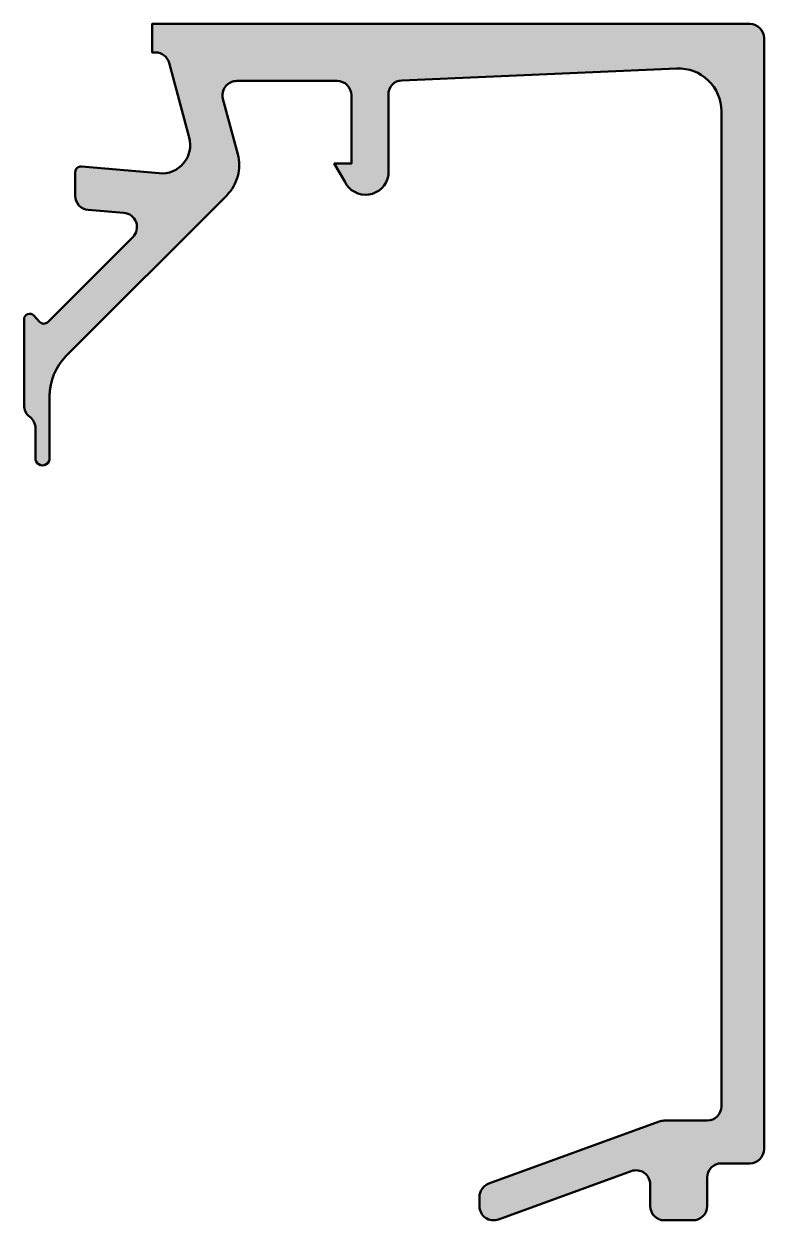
# Model space of a CAD drawing. Extents: x -4 to 22, y -42 to 0.
import ezdxf

# ---------------------------------------------------------------- set-up
doc = ezdxf.new("R2010")
doc.units = 0
doc.layers.add('0S-Alu contour', color=7, linetype='Continuous', lineweight=50)
doc.layers.add('0S-Alu hatch', color=252, linetype='Continuous', lineweight=25)

# ---------------------------------------------------------------- blocks, each defined once
blk = doc.blocks.new('184090__82E91F45_E318_4903_9E99_F5F1FE8F74DA_')
at = {"layer": '0S-Alu hatch'}
h = blk.add_hatch(color=256, dxfattribs=at)
edge = h.paths.add_edge_path()
edge.add_ellipse((21.49993625990321, -0.5000007975883145), major_axis=(-0.5000007975956327, 0), ratio=1, start_angle=180.0002211718716, end_angle=269.99969003714114, ccw=False)
edge.add_line((21.99993705749512, -0.4999988674965494), (21.99993705749511, -39.49992370605469))
edge.add_ellipse((21.49993120695217, -39.49991785553769), major_axis=(-0.5000058505771761, 0), ratio=1, start_angle=90.00088897848929, end_angle=179.9993295875975, ccw=False)
edge.add_line((21.49993896484375, -39.99992370605468), (20.49994087219238, -39.99992370605469))
edge.add_arc((20.49993890916871, -40.49992174303102), 0.4999980369801828, 89.999775053174, 180.0002249462687)
edge.add_line((19.99994087219238, -40.49992370604982), (19.99994087219238, -41.49991989135742))
edge.add_ellipse((19.49993733417013, -41.4999163533523), major_axis=(-0.5000035380347732, 0), ratio=1, start_angle=90.00062398912382, end_angle=179.9995945770641, ccw=False)
edge.add_line((19.49994277954101, -41.99991989135742), (18.49994468688965, -41.99991989135742))
edge.add_ellipse((18.49995244624004, -41.49991213200703), major_axis=(-0.5000077594105954, 0), ratio=1, start_angle=0.0008891424366765932, end_angle=89.99911085774028, ccw=False)
edge.add_line((17.99994468688965, -41.49991989135896), (17.99994468688965, -40.74392318725585))
edge.add_arc((17.49952877982757, -40.7442979652061), 0.5004160474038314, 0.0429106878547493, 109.9383405738345)
edge.add_line((17.32888256111991, -40.27387678313619), (12.67103836211472, -41.97024473402608))
edge.add_ellipse((12.50026611756197, -41.49998410530844), major_axis=(-0.5003081234914033, 0), ratio=1, start_angle=0.024100283919381127, end_angle=109.9581781240694, ccw=False)
edge.add_line((11.99995803833007, -41.50019454956054), (11.99995803833007, -41.18138489187734))
edge.add_ellipse((12.49995803833008, -41.18138489187735), major_axis=(-0.5000000000000054, 0), ratio=1, start_angle=290.0102537747461, end_angle=360, ccw=False)
edge.add_line((12.32886388470969, -40.71156919333492), (18.31903302239808, -38.5301118222095))
edge.add_ellipse((18.49012717601844, -38.99992752075196), major_axis=(-0.5000000000000006, 0), ratio=1, start_angle=269.9999999999947, end_angle=290.01025377474133, ccw=False)
edge.add_line((18.49012717601849, -38.49992752075195), (19.99994087219237, -38.49992752075195))
edge.add_arc((19.99993342770329, -37.99992007626287), 0.5000074445445052, 270.0008530629088, 359.9991469374164)
edge.add_line((20.49994087219238, -37.99992752074911), (20.49994087219238, -3.064993143081665))
edge.add_arc((19.00020432262397, -3.06535581357679), 1.499736593419404, 0.0138554256883874, 92.45576160717106)
edge.add_line((18.93594360351562, -1.566996574401846), (9.278464435204757, -1.980517069362941))
edge.add_arc((9.298614003347092, -2.47875799820654), 0.4986482009104771, 92.31586040752904, 180.0271595854385)
edge.add_line((8.799965858459474, -2.47899436950691), (8.799965858459474, -5.312190532684327))
edge.add_ellipse((8.000887211362668, -5.188209733715085), major_axis=(-0.8086395505780763, 0), ratio=1, start_angle=25.096911204550395, end_angle=171.1806121289215, ccw=False)
edge.add_line((7.268589973449703, -5.531194686889646), (6.899969100952148, -4.899989604949951))
edge.add_line((6.899969100952148, -4.899989604949951), (7.499969482421875, -4.899989128112792))
edge.add_line((7.499969482421875, -4.899989128112792), (7.499967575073237, -2.49999451637268))
edge.add_arc((6.999970578341804, -2.499992585991425), 0.4999969967351593, 359.9997787935257, 450.0000163002444)
edge.add_line((6.999970436096192, -1.999995589256286), (3.472488403320312, -1.999999999999999))
edge.add_arc((3.472513363562776, -2.500016988129639), 0.5000169887526321, 90.00286013591855, 194.9993049646151)
edge.add_line((2.98953247070313, -2.629425048828144), (3.509155273437499, -4.568679809570312))
edge.add_ellipse((2.060265092422586, -4.956903243554989), major_axis=(-1.500000063778759, 0), ratio=1, start_angle=134.9992078296319, end_angle=194.999796338254, ccw=False)
edge.add_line((3.120910644531247, -6.017578125000003), (-2.514219665888717, -11.65270843541996))
edge.add_arc((-1.100006103515614, -13.06692199779307), 2.000000000000012, 135, 180)
edge.add_line((-3.100006103515627, -13.06692199779307), (-3.100006103515625, -15.23031616210938))
edge.add_ellipse((-3.349998474121093, -15.24584898042173), major_axis=(-0.2504744573917001, 0), ratio=1, start_angle=-3.5553978342958885, end_angle=183.5553978342951, ccw=False)
edge.add_line((-3.599990844726562, -15.23031616210937), (-3.599990611188501, -14.20180706540812))
edge.add_arc((-4.099875085708222, -14.19105996909877), 0.4999999879449404, 358.7683786018811, 413.1473179174538)
edge.add_ellipse((-3.500115496257277, -13.3908797176169), major_axis=(-0.5000000120550405, 0), ratio=1, start_angle=-1.2315941098153758, end_angle=53.14731918606918, ccw=False)
edge.add_line((-4, -13.38013285886968), (-4, -10.37113524006956))
edge.add_ellipse((-3.8, -10.37113524006956), major_axis=(-0.1999999999999997, 0), ratio=1, start_angle=222.144045966009, end_angle=360, ccw=False)
edge.add_line((-3.651707953351144, -10.23693587754986), (-3.453193219216339, -10.45629724903537))
edge.add_arc((-3.304901172567486, -10.32209788651567), 0.1999999999999995, 222.1440459660104, 314.9457244906078)
edge.add_line((-3.163613846281707, -10.46365314579986), (-0.1784737706184392, -7.484163284301758))
edge.add_arc((-0.5320211618931978, -7.130615319408283), 0.4999919212922397, 314.999953519803, 445.0013822349446)
edge.add_line((-0.4884560108184809, -6.632524967193605), (-1.743575930595399, -6.529022216796875))
edge.add_ellipse((-1.700000365970287, -6.030928096721821), major_axis=(-0.4999965822740579, 0), ratio=1, start_angle=0.00016830172029358437, end_angle=85.0002310809005, ccw=False)
edge.add_line((-2.199996948242187, -6.03092956542136), (-2.199996948242187, -5.201645587302606))
edge.add_ellipse((-1.999996948242189, -5.201645587302601), major_axis=(-0.1999999999999977, 0), ratio=1, start_angle=264.9466242948752, end_angle=360, ccw=False)
edge.add_line((-1.982380199914264, -5.002422972676776), (0.7532257437706003, -5.244325637817382))
edge.add_arc((0.8403832473466637, -4.248128392051543), 1.000002691446905, 264.9999122183182, 375.0001729510549)
edge.add_line((1.806310892105102, -3.989305734634402), (1.099052813565576, -1.369674354966455))
edge.add_arc((0.6163363064451032, -1.499999999999999), 0.4999999999999993, 15.10871089287698, 90.00000000000003)
edge.add_line((0.616336306445103, -1), (0.5000152587890625, -1))
edge.add_line((0.5000152587890625, -1), (0.5000152587890625, 0))
edge.add_line((0.5000152587890625, 0), (21.49993896484375, 1.3e-15))
at = {"layer": '0S-Alu contour', "color": 7}
for points in [[(0.616336306445103, -1), (0.5000152587890625, -1), (0.5000152587890625, 0), (21.49993896484375, 1.3e-15)], [(21.99993705749512, -0.4999988674965494), (21.99993705749511, -39.49992370605469)], [(1.806310892105102, -3.989305734634402), (1.099052813565576, -1.369674354966455)], [(18.93594360351562, -1.566996574401846), (9.278464435204757, -1.980517069362941)], [(6.999970436096192, -1.999995589256286), (3.472488403320312, -1.999999999999999)], [(7.268589973449703, -5.531194686889646), (6.899969100952148, -4.899989604949951), (7.499969482421875, -4.899989128112792), (7.499967575073237, -2.49999451637268)], [(8.799965858459474, -2.47899436950691), (8.799965858459474, -5.312190532684327)], [(2.98953247070313, -2.629425048828144), (3.509155273437499, -4.568679809570312)], [(20.49994087219238, -37.99992752074911), (20.49994087219238, -3.064993143081665)], [(-1.982380199914264, -5.002422972676776), (0.7532257437706005, -5.244325637817382)], [(-2.199996948242187, -6.03092956542136), (-2.199996948242187, -5.201645587302606)], [(3.120910644531247, -6.017578125000003), (-2.514219665888718, -11.65270843541996)], [(-0.4884560108184809, -6.632524967193605), (-1.743575930595399, -6.529022216796875)], [(-3.163613846281707, -10.46365314579986), (-0.1784737706184392, -7.484163284301758)], [(-4, -13.38013285886968), (-4, -10.37113524006956)], [(-3.651707953351144, -10.23693587754986), (-3.453193219216339, -10.45629724903537)], [(-3.100006103515627, -13.06692199779307), (-3.100006103515625, -15.23031616210938)], [(-3.599990844726562, -15.23031616210937), (-3.599990611188501, -14.20180706540812)], [(12.32886388470969, -40.71156919333492), (18.31903302239808, -38.5301118222095)], [(18.49012717601849, -38.49992752075195), (19.99994087219237, -38.49992752075195)], [(17.32888256111991, -40.27387678313619), (12.67103836211472, -41.97024473402608)], [(21.49993896484375, -39.99992370605468), (20.49994087219238, -39.99992370605469)], [(17.99994468688965, -41.49991989135896), (17.99994468688965, -40.74392318725585)], [(19.99994087219238, -40.49992370604982), (19.99994087219238, -41.49991989135742)], [(11.99995803833007, -41.50019454956054), (11.99995803833007, -41.18138489187734)], [(19.49994277954101, -41.99991989135742), (18.49994468688965, -41.99991989135742)]]:
    blk.add_lwpolyline(points, dxfattribs=at)
at = {"layer": '0S-Alu contour', "color": 7, "extrusion": (0, 0, -1)}
for centre, radius, start, end in [((-21.49993625990321, -0.5000007975883145), 0.5000007975956327, 90.00030996285889, 179.9997788281284), ((-2.060265092422586, -4.956903243554989), 1.500000063778759, 165.000203661746, 225.0007921703681), ((1.999996948242189, -5.201645587302601), 0.1999999999999977, 0, 95.0533757051248), ((-8.000887211362668, -5.188209733715085), 0.8086395505780763, 188.8193878710785, 334.9030887954496), ((1.700000365970287, -6.030928096721821), 0.4999965822740579, 274.9997689190995, 359.9998316982797), ((3.8, -10.37113524006956), 0.1999999999999997, 0, 137.855954033991), ((3.500115496257277, -13.3908797176169), 0.5000000120550405, 306.8526808139309, 1.231594109815424), ((3.349998474121093, -15.24584898042173), 0.2504744573917001, 176.4446021657049, 3.555397834295944), ((-18.49012717601844, -38.99992752075196), 0.5000000000000006, 69.98974622525867, 90.00000000000529), ((-21.49993120695217, -39.49991785553769), 0.5000058505771761, 180.0006704124026, 269.9991110215107), ((-12.49995803833008, -41.18138489187735), 0.5000000000000054, 0, 69.98974622525391), ((-12.50026611756197, -41.49998410530844), 0.5003081234914033, 250.0418218759306, 359.9758997160806), ((-18.49995244624004, -41.49991213200703), 0.5000077594105954, 270.0008891422597, 359.9991108575633), ((-19.49993733417013, -41.4999163533523), 0.5000035380347732, 180.000405422936, 269.9993760108762)]:
    blk.add_arc(centre, radius, start, end, dxfattribs=at)
at = {"layer": '0S-Alu contour', "color": 7}
for centre, radius, start, end in [((0.6163363064451032, -1.499999999999999), 0.4999999999999993, 15.10871089287698, 90.00000000000003), ((19.00020432262397, -3.06535581357679), 1.499736593419404, 0.0138554256883874, 92.45576160717106), ((3.472513363562776, -2.500016988129639), 0.5000169887526321, 90.00286013591855, 194.9993049646151), ((6.999970578341804, -2.499992585991425), 0.4999969967351593, 359.9997787935257, 90.00001630024444), ((9.298614003347092, -2.47875799820654), 0.4986482009104771, 92.31586040752904, 180.0271595854385), ((0.8403832473466637, -4.248128392051543), 1.000002691446905, 264.9999122183182, 15.00017295105492), ((-0.5320211618931978, -7.130615319408283), 0.4999919212922397, 314.999953519803, 85.00138223494469), ((-3.304901172567486, -10.32209788651567), 0.1999999999999995, 222.1440459660104, 314.9457244906078), ((-1.100006103515614, -13.06692199779307), 2.000000000000012, 135, 180), ((-4.099875085708222, -14.19105996909877), 0.4999999879449404, 358.7683786018811, 53.14731791745385), ((19.99993342770329, -37.99992007626287), 0.5000074445445052, 270.0008530629088, 359.9991469374164), ((17.49952877982757, -40.7442979652061), 0.5004160474038314, 0.0429106878547493, 109.9383405738345), ((20.49993890916871, -40.49992174303102), 0.4999980369801828, 89.999775053174, 180.0002249462687)]:
    blk.add_arc(centre, radius, start, end, dxfattribs=at)
blk = doc.blocks.new('184090__72AB3F4A_F3CA_4C0C_B283_38DB76AA16C1_')
at = {"layer": '0S-Alu contour', "color": 7}
blk.add_blockref('184090__82E91F45_E318_4903_9E99_F5F1FE8F74DA_', (0, 0), dxfattribs=at)

msp = doc.modelspace()

# ---------------------------------------------------------------- block references
at = {"layer": '0S-Alu contour', "color": 7}
msp.add_blockref('184090__72AB3F4A_F3CA_4C0C_B283_38DB76AA16C1_', (0, 0), dxfattribs=at)

doc.saveas('drawing.dxf')
